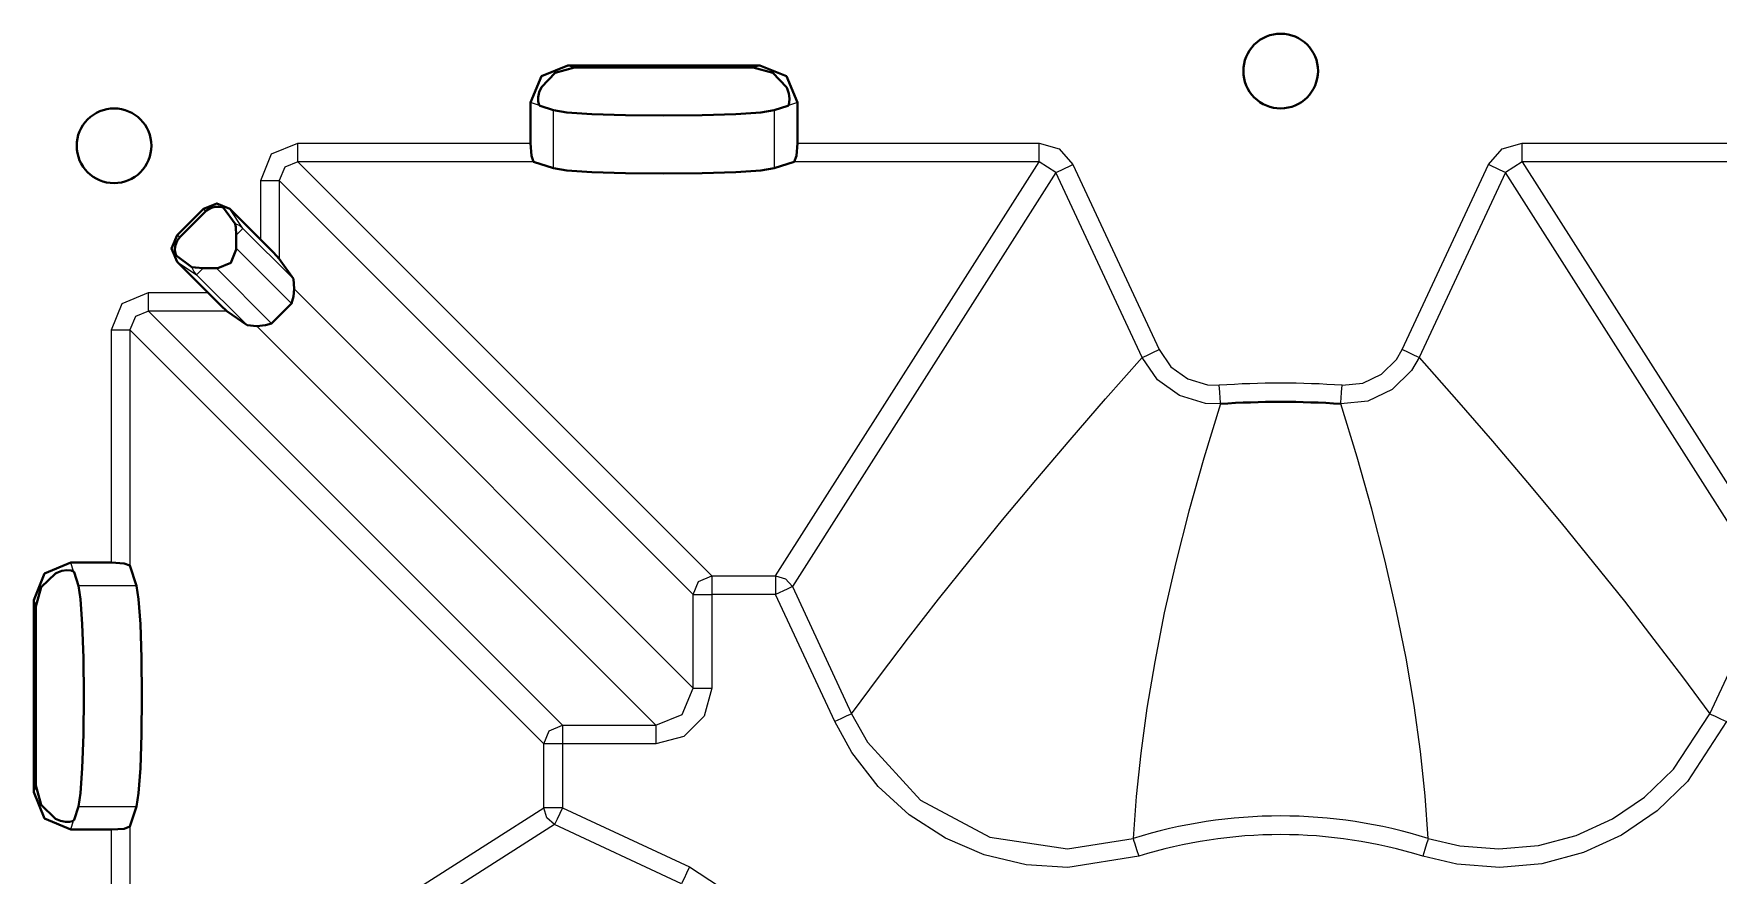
# Model space of a CAD drawing. Header units: millimetres. Extents: x 0 to 2941, y -405 to 1422.
# Drawn here: x 1132.3 to 1222.5, y 1076.6 to 1121.7 of the extents above; entities that cross this region are included whole.
import ezdxf

# ---------------------------------------------------------------- set-up
doc = ezdxf.new("R2010")
doc.units = ezdxf.units.MM
doc.layers.add('FINE', color=9, linetype='Continuous')
doc.layers.add('OUTLINE', color=7, linetype='Continuous')

msp = doc.modelspace()

# ---------------------------------------------------------------- linework, layer by layer
at = {"layer": 'FINE', "lineweight": 9}
for p, q in [((1160.886, 1119.995), (1161.239, 1119.882)), ((1170.813, 1119.882), (1171.166, 1119.995)), ((1159.36, 1117.855), (1158.876, 1118.011)), ((1160.117, 1114.486), (1160.117, 1117.592)), ((1171.935, 1117.592), (1171.935, 1114.486)), ((1173.177, 1118.011), (1172.692, 1117.855)), ((1146.418, 1115.835), (1158.876, 1115.835)), ((1173.177, 1115.835), (1186.126, 1115.835)), ((1212.008, 1115.835), (1224.957, 1115.835)), ((1146.418, 1114.837), (1168.59, 1092.665)), ((1159.042, 1114.837), (1146.418, 1114.837)), ((1172, 1092.665), (1186.126, 1114.837)), ((1186.126, 1114.837), (1173.01, 1114.837)), ((1187.03, 1114.26), (1186.126, 1114.837)), ((1187.935, 1114.683), (1192.553, 1104.779)), ((1205.58, 1104.779), (1210.198, 1114.683)), ((1212.008, 1114.837), (1211.103, 1114.26)), ((1212.008, 1114.837), (1226.133, 1092.665)), ((1225.123, 1114.837), (1212.008, 1114.837)), ((1144.422, 1110.664), (1144.422, 1113.838)), ((1145.42, 1113.838), (1145.42, 1109.642)), ((1167.592, 1091.667), (1145.42, 1113.838)), ((1187.03, 1114.26), (1172.905, 1092.089)), ((1191.648, 1104.357), (1187.03, 1114.26)), ((1211.103, 1114.26), (1206.485, 1104.357)), ((1225.228, 1092.089), (1211.103, 1114.26)), ((1141.36, 1112.313), (1141.459, 1112.164)), ((1143.47, 1111.27), (1142.775, 1112.31)), ((1146.173, 1108.567), (1143.47, 1111.27)), ((1140.093, 1110.797), (1139.944, 1110.897)), ((1143.117, 1110.208), (1146.074, 1107.251)), ((1139.947, 1109.482), (1140.987, 1108.787)), ((1145.006, 1106.183), (1142.049, 1109.14)), ((1138.418, 1107.835), (1141.593, 1107.835)), ((1142.615, 1106.837), (1138.418, 1106.837)), ((1138.418, 1106.837), (1160.59, 1084.665)), ((1136.422, 1093.381), (1136.422, 1105.839)), ((1159.592, 1083.667), (1137.42, 1105.839)), ((1137.42, 1105.839), (1137.42, 1093.215)), ((1165.595, 1084.665), (1144.219, 1106.042)), ((1134.402, 1092.897), (1134.245, 1093.381)), ((1137.771, 1092.14), (1134.665, 1092.14)), ((1168.59, 1092.665), (1172, 1092.665)), ((1172.905, 1092.089), (1176.078, 1085.284)), ((1222.055, 1085.284), (1225.228, 1092.089)), ((1132.262, 1091.371), (1132.376, 1091.018)), ((1175.173, 1084.863), (1172, 1091.667)), ((1160.59, 1084.665), (1165.595, 1084.665)), ((1159.592, 1080.256), (1159.592, 1083.667)), ((1132.376, 1081.444), (1132.262, 1081.091)), ((1134.665, 1080.322), (1137.771, 1080.322)), ((1134.245, 1079.08), (1134.402, 1079.565)), ((1137.42, 1066.131), (1159.592, 1080.256)), ((1136.422, 1066.131), (1136.422, 1079.08)), ((1137.42, 1079.247), (1137.42, 1066.131)), ((1160.168, 1079.352), (1137.996, 1065.227)), ((1166.972, 1076.179), (1160.168, 1079.352))]:
    msp.add_line(p, q, dxfattribs=at)
for points in [[(1144.422, 1113.838), (1145.006, 1115.251), (1146.418, 1115.835)], [(1146.418, 1114.837), (1146.418, 1115.149), (1146.418, 1115.835)], [(1186.126, 1114.837), (1186.126, 1115.149), (1186.126, 1115.835)], [(1186.126, 1115.835), (1187.198, 1115.523), (1187.935, 1114.683)], [(1210.198, 1114.683), (1210.935, 1115.523), (1212.008, 1115.835)], [(1212.008, 1114.837), (1212.008, 1115.149), (1212.008, 1115.835)], [(1146.418, 1114.837), (1145.711, 1114.546), (1145.42, 1113.838)], [(1187.03, 1114.26), (1187.313, 1114.392), (1187.935, 1114.683)], [(1211.103, 1114.26), (1210.82, 1114.392), (1210.198, 1114.683)], [(1144.422, 1113.838), (1145.108, 1113.838), (1145.42, 1113.838)], [(1143.47, 1111.27), (1143.281, 1111.417), (1143.063, 1111.515)], [(1143.47, 1111.27), (1143.37, 1111.17), (1143.11, 1110.91)], [(1140.987, 1108.787), (1140.84, 1108.976), (1140.742, 1109.193)], [(1141.347, 1109.147), (1141.087, 1108.887), (1140.987, 1108.787), (1143.69, 1106.084)], [(1136.422, 1105.839), (1137.006, 1107.251), (1138.418, 1107.835)], [(1138.418, 1106.837), (1138.418, 1107.149), (1138.418, 1107.835)], [(1146.215, 1108.038), (1167.592, 1086.662), (1167.592, 1091.667)], [(1138.418, 1106.837), (1137.711, 1106.546), (1137.42, 1105.839)], [(1136.422, 1105.839), (1137.108, 1105.839), (1137.42, 1105.839)], [(1191.648, 1104.357), (1191.732, 1104.396), (1191.931, 1104.489), (1192.218, 1104.623), (1192.553, 1104.779)], [(1192.553, 1104.779), (1193.186, 1103.863), (1194.087, 1103.209), (1195.153, 1102.89), (1195.776, 1102.872)], [(1202.357, 1102.872), (1203.464, 1102.986), (1204.471, 1103.46), (1205.264, 1104.241), (1205.58, 1104.779)], [(1206.485, 1104.357), (1206.402, 1104.396), (1206.202, 1104.489), (1205.915, 1104.623), (1205.58, 1104.779)], [(1176.078, 1085.284), (1177.57, 1087.297), (1179.125, 1089.341), (1180.744, 1091.416), (1182.426, 1093.522), (1184.172, 1095.66), (1185.949, 1097.789), (1187.788, 1099.948), (1189.687, 1102.138), (1191.648, 1104.357)], [(1195.842, 1101.876), (1195.031, 1101.899), (1193.644, 1102.315), (1192.472, 1103.166), (1191.648, 1104.357)], [(1206.485, 1104.357), (1206.074, 1103.657), (1205.042, 1102.642), (1203.731, 1102.025), (1202.291, 1101.876)], [(1206.485, 1104.357), (1208.481, 1102.098), (1210.413, 1099.869), (1212.282, 1097.672), (1214.088, 1095.506), (1215.829, 1093.371), (1217.478, 1091.304), (1219.065, 1089.268), (1220.591, 1087.261), (1222.055, 1085.284)], [(1195.842, 1101.876), (1195.836, 1101.968), (1195.822, 1102.187), (1195.801, 1102.504), (1195.776, 1102.872)], [(1202.291, 1101.876), (1202.297, 1101.968), (1202.311, 1102.187), (1202.332, 1102.504), (1202.357, 1102.872)], [(1195.842, 1101.876), (1194.947, 1098.972), (1194.148, 1096.136), (1193.443, 1093.373), (1192.834, 1090.683), (1192.318, 1088.071), (1191.902, 1085.583), (1191.572, 1083.175), (1191.327, 1080.85), (1191.163, 1078.61)], [(1206.97, 1078.61), (1206.803, 1080.891), (1206.551, 1083.261), (1206.211, 1085.717), (1205.781, 1088.255), (1205.259, 1090.873), (1204.654, 1093.519), (1203.959, 1096.236), (1203.171, 1099.023), (1202.291, 1101.876)], [(1167.592, 1091.667), (1167.886, 1092.371), (1168.59, 1092.665)], [(1168.59, 1092.665), (1168.59, 1092.353), (1168.59, 1091.667)], [(1172, 1092.665), (1172, 1092.353), (1172, 1091.667)], [(1172, 1092.665), (1172.537, 1092.508), (1172.905, 1092.089)], [(1172.905, 1092.089), (1172.623, 1091.957), (1172, 1091.667)], [(1167.592, 1091.667), (1167.904, 1091.667), (1168.59, 1091.667)], [(1172, 1091.667), (1168.59, 1091.667), (1168.59, 1086.662)], [(1168.59, 1086.662), (1168.189, 1085.163), (1167.094, 1084.068), (1165.595, 1083.667)], [(1165.595, 1084.665), (1167.009, 1085.248), (1167.592, 1086.662)], [(1167.592, 1086.662), (1167.904, 1086.662), (1168.59, 1086.662)], [(1176.078, 1085.284), (1175.995, 1085.246), (1175.795, 1085.153), (1175.508, 1085.019), (1175.173, 1084.863)], [(1191.46, 1077.657), (1187.672, 1077.049), (1185.428, 1077.197), (1183.177, 1077.735), (1181.11, 1078.618), (1179.166, 1079.871), (1177.508, 1081.388), (1176.088, 1083.213), (1175.173, 1084.863)], [(1176.078, 1085.284), (1176.925, 1083.756), (1179.776, 1080.66), (1183.492, 1078.682), (1187.655, 1078.046), (1191.163, 1078.61)], [(1222.96, 1084.863), (1220.863, 1081.651), (1219.244, 1080.09), (1217.332, 1078.787), (1215.288, 1077.851), (1213.053, 1077.254), (1210.816, 1077.047), (1208.51, 1077.224), (1206.674, 1077.657)], [(1206.97, 1078.61), (1208.671, 1078.209), (1210.746, 1078.045), (1212.88, 1078.237), (1214.892, 1078.769), (1216.842, 1079.656), (1218.566, 1080.825), (1220.113, 1082.309), (1222.055, 1085.284)], [(1222.055, 1085.284), (1222.138, 1085.246), (1222.338, 1085.153), (1222.625, 1085.019), (1222.96, 1084.863)], [(1159.592, 1083.667), (1159.885, 1084.372), (1160.59, 1084.665)], [(1160.59, 1084.665), (1160.59, 1084.353), (1160.59, 1083.667)], [(1165.595, 1084.665), (1165.595, 1084.353), (1165.595, 1083.667)], [(1160.59, 1083.667), (1159.904, 1083.667), (1159.592, 1083.667)], [(1165.595, 1083.667), (1160.59, 1083.667), (1160.59, 1080.256), (1167.394, 1077.084)], [(1160.59, 1080.256), (1159.904, 1080.256), (1159.592, 1080.256)], [(1160.168, 1079.352), (1159.749, 1079.72), (1159.592, 1080.256)], [(1160.59, 1080.256), (1160.3, 1079.634), (1160.168, 1079.352)], [(1191.163, 1078.61), (1191.19, 1078.523), (1191.256, 1078.313), (1191.35, 1078.01), (1191.46, 1077.657)], [(1206.97, 1078.61), (1206.943, 1078.523), (1206.877, 1078.313), (1206.783, 1078.01), (1206.674, 1077.657)], [(1167.394, 1077.084), (1167.238, 1076.749), (1167.104, 1076.462), (1167.011, 1076.262), (1166.972, 1076.179)], [(1167.394, 1077.084), (1170.606, 1074.987), (1173.47, 1071.456), (1175.003, 1067.177), (1175.033, 1062.634), (1174.6, 1060.797)]]:
    msp.add_lwpolyline(points, dxfattribs=at)
for points in [[(1202.357, 1102.872, 0.033059), (1195.776, 1102.872)], [(1206.97, 1078.611, 0.151877), (1191.163, 1078.611)], [(1206.674, 1077.657, 0.151848), (1191.46, 1077.657)]]:
    msp.add_lwpolyline(points, format="xyb", dxfattribs=at)
at = {"layer": 'OUTLINE', "lineweight": 40}
for p, q in [((1171.166, 1119.995), (1160.886, 1119.995)), ((1170.813, 1119.882), (1161.239, 1119.882)), ((1158.876, 1118.011), (1158.876, 1115.835)), ((1159.36, 1117.855), (1159.394, 1117.824)), ((1159.394, 1117.824), (1160.117, 1117.592)), ((1171.935, 1117.592), (1172.658, 1117.824)), ((1172.658, 1117.824), (1172.692, 1117.855)), ((1173.177, 1115.835), (1173.177, 1118.011)), ((1171.935, 1114.486), (1173.01, 1114.837)), ((1139.944, 1110.897), (1141.36, 1112.313)), ((1140.118, 1110.823), (1141.434, 1112.139)), ((1141.459, 1112.164), (1141.434, 1112.139)), ((1143.063, 1111.515), (1142.432, 1112.362)), ((1142.775, 1112.31), (1144.422, 1110.664)), ((1143.117, 1110.208), (1143.11, 1110.91)), ((1143.117, 1110.138), (1143.117, 1110.208)), ((1139.896, 1109.825), (1140.742, 1109.193)), ((1141.593, 1107.835), (1139.947, 1109.482)), ((1145.42, 1109.642), (1146.173, 1108.567)), ((1141.347, 1109.147), (1142.049, 1109.14)), ((1142.049, 1109.14), (1142.119, 1109.14)), ((1146.215, 1108.038), (1146.173, 1108.567)), ((1143.69, 1106.084), (1142.615, 1106.837)), ((1143.69, 1106.084), (1144.219, 1106.042)), ((1134.245, 1093.381), (1136.422, 1093.381)), ((1137.771, 1092.14), (1137.42, 1093.215)), ((1134.432, 1092.862), (1134.402, 1092.897)), ((1132.262, 1081.091), (1132.262, 1091.371)), ((1137.42, 1079.247), (1137.771, 1080.322)), ((1134.402, 1079.565), (1134.432, 1079.599)), ((1136.422, 1079.08), (1134.245, 1079.08))]:
    msp.add_line(p, q, dxfattribs=at)
for points in [[(1201.067, 1119.69, 0.414201), (1199.067, 1121.691, 0.414226), (1197.067, 1119.69, 0.414226), (1199.067, 1117.691, 0.414201)], [(1138.567, 1115.69, 0.414201), (1136.567, 1117.69, 0.414226), (1134.567, 1115.69, 0.414201), (1136.567, 1113.69, 0.414226)]]:
    msp.add_lwpolyline(points, format="xyb", close=True, dxfattribs=at)
for points in [[(1158.876, 1118.011), (1159.463, 1119.415), (1160.886, 1119.995)], [(1161.239, 1119.882), (1160.198, 1119.597), (1159.459, 1118.823)], [(1172.593, 1118.823), (1171.854, 1119.597), (1170.813, 1119.882)], [(1171.166, 1119.995), (1172.589, 1119.415), (1173.177, 1118.011)], [(1159.459, 1118.823), (1159.348, 1118.554), (1159.296, 1118.289), (1159.297, 1118.075), (1159.332, 1117.913), (1159.36, 1117.855)], [(1172.692, 1117.855), (1172.742, 1117.989), (1172.76, 1118.216), (1172.722, 1118.489), (1172.629, 1118.751), (1172.593, 1118.823)], [(1160.117, 1117.592), (1160.83, 1117.481), (1162.169, 1117.39), (1163.974, 1117.331), (1166.026, 1117.31), (1168.078, 1117.331), (1169.883, 1117.39), (1171.222, 1117.481), (1171.935, 1117.592)], [(1158.876, 1115.835), (1158.924, 1115.149), (1159.042, 1114.837)], [(1173.01, 1114.837), (1173.129, 1115.149), (1173.177, 1115.835)], [(1159.042, 1114.837), (1160.117, 1114.486), (1160.83, 1114.373), (1162.169, 1114.281), (1163.974, 1114.221), (1166.026, 1114.2), (1168.078, 1114.221), (1169.883, 1114.281), (1171.222, 1114.373), (1171.935, 1114.486)], [(1142.775, 1112.31), (1142.067, 1112.604), (1141.36, 1112.313)], [(1142.432, 1112.362), (1142.357, 1112.397), (1142.178, 1112.431), (1141.968, 1112.423), (1141.726, 1112.35), (1141.523, 1112.222), (1141.459, 1112.164)], [(1143.11, 1110.91), (1143.091, 1111.33), (1143.063, 1111.515)], [(1139.944, 1110.897), (1139.652, 1110.19), (1139.947, 1109.482)], [(1140.118, 1110.823), (1140.093, 1110.797), (1139.94, 1110.597), (1139.851, 1110.374), (1139.823, 1110.175), (1139.835, 1110.001), (1139.871, 1109.869), (1139.896, 1109.825)], [(1142.119, 1109.14), (1142.825, 1109.432), (1143.117, 1110.138)], [(1145.42, 1109.642), (1145.108, 1109.97), (1144.422, 1110.664)], [(1140.742, 1109.193), (1140.927, 1109.166), (1141.347, 1109.147)], [(1141.593, 1107.835), (1142.287, 1107.149), (1142.615, 1106.837)], [(1144.219, 1106.042), (1144.683, 1106.082), (1145.006, 1106.183), (1146.074, 1107.251), (1146.183, 1107.615), (1146.215, 1108.038)], [(1134.245, 1093.381), (1132.842, 1092.794), (1132.262, 1091.371)], [(1134.402, 1092.897), (1134.268, 1092.946), (1134.041, 1092.965), (1133.768, 1092.927), (1133.506, 1092.834), (1133.434, 1092.798)], [(1137.42, 1093.215), (1137.108, 1093.333), (1136.422, 1093.381)], [(1133.434, 1092.798), (1132.661, 1092.059), (1132.376, 1091.018), (1132.376, 1081.444), (1132.661, 1080.403), (1133.434, 1079.664)], [(1134.432, 1079.599), (1134.665, 1080.322), (1134.776, 1081.035), (1134.867, 1082.374), (1134.926, 1084.179), (1134.947, 1086.231), (1134.926, 1088.283), (1134.867, 1090.088), (1134.776, 1091.427), (1134.665, 1092.14), (1134.432, 1092.862)], [(1137.771, 1080.322), (1137.884, 1081.035), (1137.976, 1082.374), (1138.036, 1084.179), (1138.057, 1086.231), (1138.036, 1088.283), (1137.976, 1090.088), (1137.884, 1091.427), (1137.771, 1092.14)], [(1132.262, 1081.091), (1132.842, 1079.668), (1134.245, 1079.08)], [(1133.434, 1079.664), (1133.703, 1079.553), (1133.968, 1079.501), (1134.182, 1079.502), (1134.344, 1079.537), (1134.402, 1079.565)], [(1136.422, 1079.08), (1137.108, 1079.128), (1137.42, 1079.247)]]:
    msp.add_lwpolyline(points, dxfattribs=at)
msp.add_lwpolyline([(1202.291, 1101.876, 0.033095), (1195.842, 1101.876)], format="xyb", dxfattribs=at)

doc.saveas('drawing.dxf')
